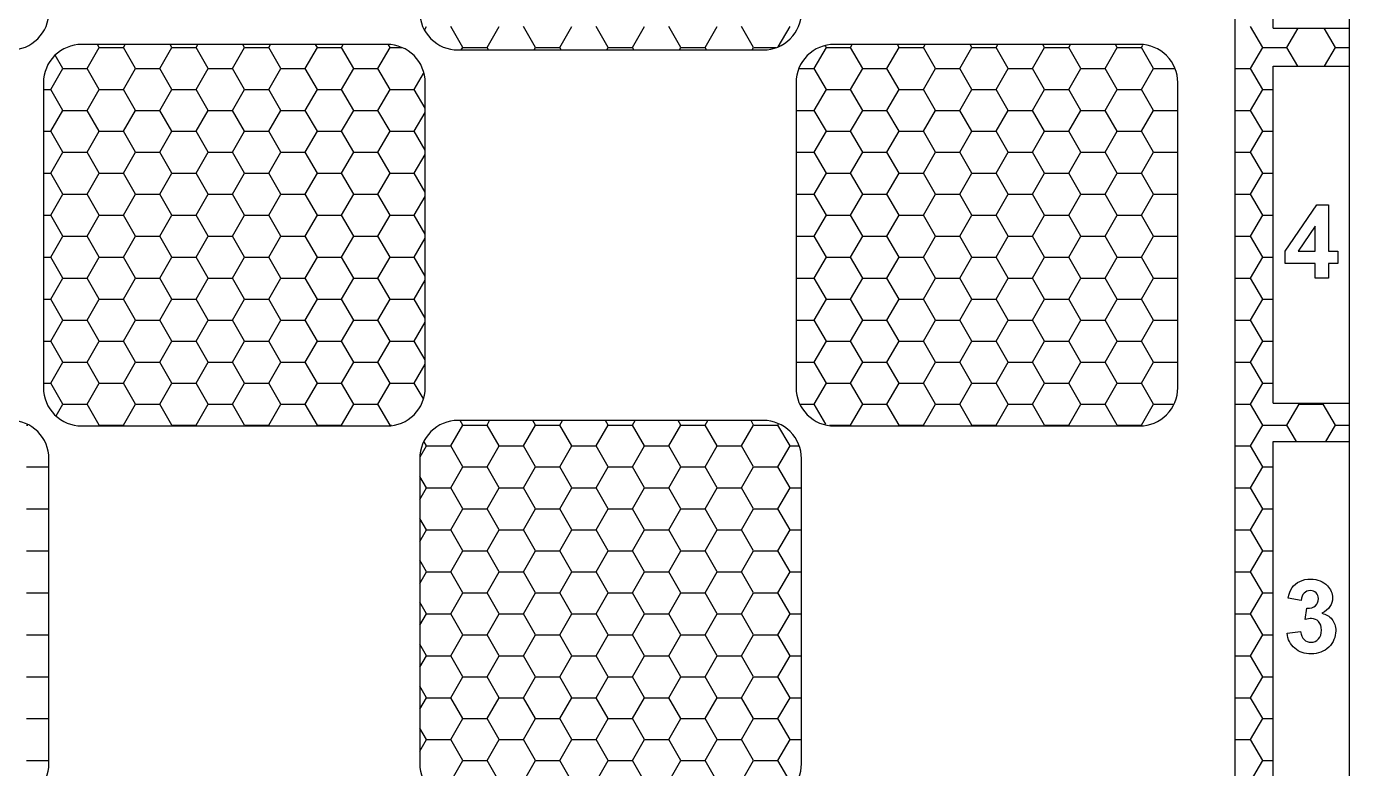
# Model space of a CAD drawing. Extents: x 0 to 11, y 0 to 11.
# Drawn here: x 6.667 to 11, y 3.136 to 5.568 of the extents above; entities that cross this region are included whole.
import ezdxf

# ---------------------------------------------------------------- set-up
doc = ezdxf.new("R2010")
doc.units = 0
doc.layers.get('0').update_dxf_attribs({"linetype": 'CONTINUOUS'})

msp = doc.modelspace()

# ---------------------------------------------------------------- linework, layer by layer
at = {"color": 7}
for p, q in [((11, 0.25), (11, 10.75)), ((10.625, 0.5625), (10.625, 10.4375)), ((10.75, 5.5625), (10.75, 6.6667)), ((10.75, 5.5625), (11, 5.5625)), ((7.8482, 5.5089), (6.8482, 5.5089)), ((10.3125, 5.5089), (9.3125, 5.5089)), ((8.0804, 5.4911), (9.0804, 5.4911)), ((10.75, 5.4375), (11, 5.4375)), ((10.75, 4.3333), (10.75, 5.4375)), ((6.7232, 5.3839), (6.7232, 4.3839)), ((7.9732, 4.3839), (7.9732, 5.3839)), ((9.1875, 5.3839), (9.1875, 4.3839)), ((10.4375, 4.3839), (10.4375, 5.3839)), ((10.7888, 4.8316), (10.8928, 4.9839)), ((10.8928, 4.9839), (10.9316, 4.9839)), ((10.9316, 4.9839), (10.9316, 4.8316)), ((10.8872, 4.9139), (10.8318, 4.8316)), ((10.8872, 4.8316), (10.8872, 4.9139)), ((10.7888, 4.7914), (10.7888, 4.8316)), ((10.8318, 4.8316), (10.8872, 4.8316)), ((10.9316, 4.8316), (10.9614, 4.8316)), ((10.9614, 4.8316), (10.9614, 4.7914)), ((10.8872, 4.7914), (10.7888, 4.7914)), ((10.8872, 4.7427), (10.8872, 4.7914)), ((10.9614, 4.7914), (10.9316, 4.7914)), ((10.9316, 4.7914), (10.9316, 4.7427)), ((10.9316, 4.7427), (10.8872, 4.7427)), ((10.75, 4.3333), (11, 4.3333)), ((6.8482, 4.2589), (7.8482, 4.2589)), ((9.0804, 4.2768), (8.0804, 4.2768)), ((9.3125, 4.2589), (10.3125, 4.2589)), ((10.75, 4.2083), (11, 4.2083)), ((10.75, 3.1042), (10.75, 4.2083)), ((6.7411, 3.1518), (6.7411, 4.1518)), ((7.9554, 4.1518), (7.9554, 3.1518)), ((9.2054, 3.1518), (9.2054, 4.1518)), ((10.8413, 3.6871), (10.7987, 3.6942)), ((10.8545, 3.6242), (10.8597, 3.6615)), ((10.7954, 3.5793), (10.8399, 3.5849)), ((10.7954, 3.5793), (10.7954, 3.5793))]:
    msp.add_line(p, q, dxfattribs=at)
at = {"linetype": 'ByBlock'}
for p, q in [((7.9716, 5.5582), (7.9772, 5.568)), ((8.0962, 5.4993), (8.0566, 5.568)), ((8.1756, 5.4993), (8.2153, 5.568)), ((8.3344, 5.4993), (8.2947, 5.568)), ((8.4137, 5.4993), (8.4534, 5.568)), ((8.5725, 5.4993), (8.5328, 5.568)), ((8.6519, 5.4993), (8.6916, 5.568)), ((8.8106, 5.4993), (8.7709, 5.568)), ((8.89, 5.4993), (8.9297, 5.568)), ((9.0487, 5.4993), (9.0091, 5.568)), ((9.1293, 5.5013), (9.1678, 5.568)), ((10.7156, 5.4993), (10.6759, 5.568)), ((10.795, 5.4993), (10.8315, 5.5625)), ((10.9537, 5.4993), (10.9172, 5.5625)), ((6.9056, 5.4993), (6.9, 5.5089)), ((6.985, 5.4993), (6.9906, 5.5089)), ((7.1437, 5.4993), (7.1382, 5.5089)), ((7.2231, 5.4993), (7.2287, 5.5089)), ((7.3819, 5.4993), (7.3763, 5.5089)), ((7.4612, 5.4993), (7.4668, 5.5089)), ((7.62, 5.4993), (7.6144, 5.5089)), ((7.6994, 5.4993), (7.705, 5.5089)), ((7.8581, 5.4993), (7.8531, 5.508)), ((9.2869, 5.4993), (9.2845, 5.5034)), ((9.3662, 5.4993), (9.3718, 5.5089)), ((9.525, 5.4993), (9.5194, 5.5089)), ((9.6044, 5.4993), (9.61, 5.5089)), ((9.7631, 5.4993), (9.7575, 5.5089)), ((9.8425, 5.4993), (9.8481, 5.5089)), ((10.0012, 5.4993), (9.9957, 5.5089)), ((10.0806, 5.4993), (10.0862, 5.5089)), ((10.2394, 5.4993), (10.2338, 5.5089)), ((10.3187, 5.4993), (10.3231, 5.5068)), ((6.7866, 5.4305), (6.7617, 5.4736)), ((6.8659, 5.4305), (6.9056, 5.4993)), ((6.9056, 5.4993), (6.985, 5.4993)), ((7.0247, 5.4305), (6.985, 5.4993)), ((7.1041, 5.4305), (7.1437, 5.4993)), ((7.1437, 5.4993), (7.2231, 5.4993)), ((7.2628, 5.4305), (7.2231, 5.4993)), ((7.3422, 5.4305), (7.3819, 5.4993)), ((7.3819, 5.4993), (7.4612, 5.4993)), ((7.5009, 5.4305), (7.4612, 5.4993)), ((7.5803, 5.4305), (7.62, 5.4993)), ((7.62, 5.4993), (7.6994, 5.4993)), ((7.7391, 5.4305), (7.6994, 5.4993)), ((7.8184, 5.4305), (7.8581, 5.4993)), ((7.8581, 5.4993), (7.8963, 5.4993)), ((8.0915, 5.4911), (8.0962, 5.4993)), ((8.0962, 5.4993), (8.1756, 5.4993)), ((8.1804, 5.4911), (8.1756, 5.4993)), ((8.3296, 5.4911), (8.3344, 5.4993)), ((8.3344, 5.4993), (8.4137, 5.4993)), ((8.4185, 5.4911), (8.4137, 5.4993)), ((8.5678, 5.4911), (8.5725, 5.4993)), ((8.5725, 5.4993), (8.6519, 5.4993)), ((8.6566, 5.4911), (8.6519, 5.4993)), ((8.8059, 5.4911), (8.8106, 5.4993)), ((8.8106, 5.4993), (8.89, 5.4993)), ((8.8947, 5.4911), (8.89, 5.4993)), ((9.044, 5.4911), (9.0487, 5.4993)), ((9.0488, 5.4993), (9.1215, 5.4993)), ((9.2472, 5.4305), (9.2869, 5.4993)), ((9.2869, 5.4993), (9.3663, 5.4993)), ((9.4059, 5.4305), (9.3662, 5.4993)), ((9.4853, 5.4305), (9.525, 5.4993)), ((9.525, 5.4993), (9.6044, 5.4993)), ((9.6441, 5.4305), (9.6044, 5.4993)), ((9.7234, 5.4305), (9.7631, 5.4993)), ((9.7631, 5.4993), (9.8425, 5.4993)), ((9.8822, 5.4305), (9.8425, 5.4993)), ((9.9616, 5.4305), (10.0012, 5.4993)), ((10.0013, 5.4993), (10.0806, 5.4993)), ((10.1203, 5.4305), (10.0806, 5.4993)), ((10.1997, 5.4305), (10.2394, 5.4993)), ((10.2394, 5.4993), (10.3187, 5.4993)), ((10.3584, 5.4305), (10.3187, 5.4993)), ((10.6759, 5.4305), (10.7156, 5.4993)), ((10.7156, 5.4993), (10.795, 5.4993)), ((10.8307, 5.4375), (10.795, 5.4993)), ((10.9181, 5.4375), (10.9537, 5.4993)), ((10.9537, 5.4993), (11, 5.4993)), ((6.7469, 5.3618), (6.7866, 5.4305)), ((6.7866, 5.4305), (6.8659, 5.4305)), ((6.9056, 5.3618), (6.8659, 5.4305)), ((6.985, 5.3618), (7.0247, 5.4305)), ((7.0247, 5.4305), (7.1041, 5.4305)), ((7.1437, 5.3618), (7.1041, 5.4305)), ((7.2231, 5.3618), (7.2628, 5.4305)), ((7.2628, 5.4305), (7.3422, 5.4305)), ((7.3819, 5.3618), (7.3422, 5.4305)), ((7.4612, 5.3618), (7.5009, 5.4305)), ((7.5009, 5.4305), (7.5803, 5.4305)), ((7.62, 5.3618), (7.5803, 5.4305)), ((7.6994, 5.3618), (7.7391, 5.4305)), ((7.7391, 5.4305), (7.8184, 5.4305)), ((7.8581, 5.3618), (7.8184, 5.4305)), ((9.1968, 5.4305), (9.2472, 5.4305)), ((9.2869, 5.3618), (9.2472, 5.4305)), ((9.3662, 5.3618), (9.4059, 5.4305)), ((9.4059, 5.4305), (9.4853, 5.4305)), ((9.525, 5.3618), (9.4853, 5.4305)), ((9.6044, 5.3618), (9.6441, 5.4305)), ((9.6441, 5.4305), (9.7234, 5.4305)), ((9.7631, 5.3618), (9.7234, 5.4305)), ((9.8425, 5.3618), (9.8822, 5.4305)), ((9.8822, 5.4305), (9.9616, 5.4305)), ((10.0012, 5.3618), (9.9616, 5.4305)), ((10.0806, 5.3618), (10.1203, 5.4305)), ((10.1203, 5.4305), (10.1997, 5.4305)), ((10.2394, 5.3618), (10.1997, 5.4305)), ((10.3187, 5.3618), (10.3584, 5.4305)), ((10.3584, 5.4305), (10.4282, 5.4305)), ((10.625, 5.4305), (10.6759, 5.4305)), ((10.7156, 5.3618), (10.6759, 5.4305)), ((7.9375, 5.3618), (7.9673, 5.4135)), ((6.7232, 5.3618), (6.7469, 5.3618)), ((6.7866, 5.293), (6.7469, 5.3618)), ((6.8659, 5.293), (6.9056, 5.3618)), ((6.9056, 5.3618), (6.985, 5.3618)), ((7.0247, 5.293), (6.985, 5.3618)), ((7.1041, 5.293), (7.1437, 5.3618)), ((7.1437, 5.3618), (7.2231, 5.3618)), ((7.2628, 5.293), (7.2231, 5.3618)), ((7.3422, 5.293), (7.3819, 5.3618)), ((7.3819, 5.3618), (7.4612, 5.3618)), ((7.5009, 5.293), (7.4612, 5.3618)), ((7.5803, 5.293), (7.62, 5.3618)), ((7.62, 5.3618), (7.6994, 5.3618)), ((7.7391, 5.293), (7.6994, 5.3618)), ((7.8184, 5.293), (7.8581, 5.3618)), ((7.8581, 5.3618), (7.9375, 5.3618)), ((7.9732, 5.2999), (7.9375, 5.3618)), ((9.2472, 5.293), (9.2869, 5.3618)), ((9.2869, 5.3618), (9.3663, 5.3618)), ((9.4059, 5.293), (9.3662, 5.3618)), ((9.4853, 5.293), (9.525, 5.3618)), ((9.525, 5.3618), (9.6044, 5.3618)), ((9.6441, 5.293), (9.6044, 5.3618)), ((9.7234, 5.293), (9.7631, 5.3618)), ((9.7631, 5.3618), (9.8425, 5.3618)), ((9.8822, 5.293), (9.8425, 5.3618)), ((9.9616, 5.293), (10.0012, 5.3618)), ((10.0013, 5.3618), (10.0806, 5.3618)), ((10.1203, 5.293), (10.0806, 5.3618)), ((10.1997, 5.293), (10.2394, 5.3618)), ((10.2394, 5.3618), (10.3187, 5.3618)), ((10.3584, 5.293), (10.3187, 5.3618)), ((10.6759, 5.293), (10.7156, 5.3618)), ((10.7156, 5.3618), (10.75, 5.3618)), ((6.7469, 5.2243), (6.7866, 5.293)), ((6.7866, 5.293), (6.8659, 5.293)), ((6.9056, 5.2243), (6.8659, 5.293)), ((6.985, 5.2243), (7.0247, 5.293)), ((7.0247, 5.293), (7.1041, 5.293)), ((7.1437, 5.2243), (7.1041, 5.293)), ((7.2231, 5.2243), (7.2628, 5.293)), ((7.2628, 5.293), (7.3422, 5.293)), ((7.3819, 5.2243), (7.3422, 5.293)), ((7.4612, 5.2243), (7.5009, 5.293)), ((7.5009, 5.293), (7.5803, 5.293)), ((7.62, 5.2243), (7.5803, 5.293)), ((7.6994, 5.2243), (7.7391, 5.293)), ((7.7391, 5.293), (7.8184, 5.293)), ((7.8581, 5.2243), (7.8184, 5.293)), ((7.9375, 5.2243), (7.9732, 5.2862)), ((9.1875, 5.293), (9.2472, 5.293)), ((9.2869, 5.2243), (9.2472, 5.293)), ((9.3662, 5.2243), (9.4059, 5.293)), ((9.4059, 5.293), (9.4853, 5.293)), ((9.525, 5.2243), (9.4853, 5.293)), ((9.6044, 5.2243), (9.6441, 5.293)), ((9.6441, 5.293), (9.7234, 5.293)), ((9.7631, 5.2243), (9.7234, 5.293)), ((9.8425, 5.2243), (9.8822, 5.293)), ((9.8822, 5.293), (9.9616, 5.293)), ((10.0012, 5.2243), (9.9616, 5.293)), ((10.0806, 5.2243), (10.1203, 5.293)), ((10.1203, 5.293), (10.1997, 5.293)), ((10.2394, 5.2243), (10.1997, 5.293)), ((10.3187, 5.2243), (10.3584, 5.293)), ((10.3584, 5.293), (10.4375, 5.293)), ((10.625, 5.293), (10.6759, 5.293)), ((10.7156, 5.2243), (10.6759, 5.293)), ((6.7232, 5.2243), (6.7469, 5.2243)), ((6.7866, 5.1556), (6.7469, 5.2243)), ((6.8659, 5.1556), (6.9056, 5.2243)), ((6.9056, 5.2243), (6.985, 5.2243)), ((7.0247, 5.1556), (6.985, 5.2243)), ((7.1041, 5.1556), (7.1437, 5.2243)), ((7.1437, 5.2243), (7.2231, 5.2243)), ((7.2628, 5.1556), (7.2231, 5.2243)), ((7.3422, 5.1556), (7.3819, 5.2243)), ((7.3819, 5.2243), (7.4612, 5.2243)), ((7.5009, 5.1556), (7.4612, 5.2243)), ((7.5803, 5.1556), (7.62, 5.2243)), ((7.62, 5.2243), (7.6994, 5.2243)), ((7.7391, 5.1556), (7.6994, 5.2243)), ((7.8184, 5.1556), (7.8581, 5.2243)), ((7.8581, 5.2243), (7.9375, 5.2243)), ((7.9732, 5.1624), (7.9375, 5.2243)), ((9.2472, 5.1556), (9.2869, 5.2243)), ((9.2869, 5.2243), (9.3663, 5.2243)), ((9.4059, 5.1556), (9.3662, 5.2243)), ((9.4853, 5.1556), (9.525, 5.2243)), ((9.525, 5.2243), (9.6044, 5.2243)), ((9.6441, 5.1556), (9.6044, 5.2243)), ((9.7234, 5.1556), (9.7631, 5.2243)), ((9.7631, 5.2243), (9.8425, 5.2243)), ((9.8822, 5.1556), (9.8425, 5.2243)), ((9.9616, 5.1556), (10.0012, 5.2243)), ((10.0013, 5.2243), (10.0806, 5.2243)), ((10.1203, 5.1556), (10.0806, 5.2243)), ((10.1997, 5.1556), (10.2394, 5.2243)), ((10.2394, 5.2243), (10.3187, 5.2243)), ((10.3584, 5.1556), (10.3187, 5.2243)), ((10.6759, 5.1556), (10.7156, 5.2243)), ((10.7156, 5.2243), (10.75, 5.2243)), ((6.7469, 5.0868), (6.7866, 5.1556)), ((6.7866, 5.1556), (6.8659, 5.1556)), ((6.9056, 5.0868), (6.8659, 5.1556)), ((6.985, 5.0868), (7.0247, 5.1556)), ((7.0247, 5.1556), (7.1041, 5.1556)), ((7.1437, 5.0868), (7.1041, 5.1556)), ((7.2231, 5.0868), (7.2628, 5.1556)), ((7.2628, 5.1556), (7.3422, 5.1556)), ((7.3819, 5.0868), (7.3422, 5.1556)), ((7.4612, 5.0868), (7.5009, 5.1556)), ((7.5009, 5.1556), (7.5803, 5.1556)), ((7.62, 5.0868), (7.5803, 5.1556)), ((7.6994, 5.0868), (7.7391, 5.1556)), ((7.7391, 5.1556), (7.8184, 5.1556)), ((7.8581, 5.0868), (7.8184, 5.1556)), ((7.9375, 5.0868), (7.9732, 5.1487)), ((9.1875, 5.1556), (9.2472, 5.1556)), ((9.2869, 5.0868), (9.2472, 5.1556)), ((9.3662, 5.0868), (9.4059, 5.1556)), ((9.4059, 5.1556), (9.4853, 5.1556)), ((9.525, 5.0868), (9.4853, 5.1556)), ((9.6044, 5.0868), (9.6441, 5.1556)), ((9.6441, 5.1556), (9.7234, 5.1556)), ((9.7631, 5.0868), (9.7234, 5.1556)), ((9.8425, 5.0868), (9.8822, 5.1556)), ((9.8822, 5.1556), (9.9616, 5.1556)), ((10.0012, 5.0868), (9.9616, 5.1556)), ((10.0806, 5.0868), (10.1203, 5.1556)), ((10.1203, 5.1556), (10.1997, 5.1556)), ((10.2394, 5.0868), (10.1997, 5.1556)), ((10.3187, 5.0868), (10.3584, 5.1556)), ((10.3584, 5.1556), (10.4375, 5.1556)), ((10.625, 5.1556), (10.6759, 5.1556)), ((10.7156, 5.0868), (10.6759, 5.1556)), ((6.7232, 5.0868), (6.7469, 5.0868)), ((6.7866, 5.0181), (6.7469, 5.0868)), ((6.8659, 5.0181), (6.9056, 5.0868)), ((6.9056, 5.0868), (6.985, 5.0868)), ((7.0247, 5.0181), (6.985, 5.0868)), ((7.1041, 5.0181), (7.1437, 5.0868)), ((7.1437, 5.0868), (7.2231, 5.0868)), ((7.2628, 5.0181), (7.2231, 5.0868)), ((7.3422, 5.0181), (7.3819, 5.0868)), ((7.3819, 5.0868), (7.4612, 5.0868)), ((7.5009, 5.0181), (7.4612, 5.0868)), ((7.5803, 5.0181), (7.62, 5.0868)), ((7.62, 5.0868), (7.6994, 5.0868)), ((7.7391, 5.0181), (7.6994, 5.0868)), ((7.8184, 5.0181), (7.8581, 5.0868)), ((7.8581, 5.0868), (7.9375, 5.0868)), ((7.9732, 5.025), (7.9375, 5.0868)), ((9.2472, 5.0181), (9.2869, 5.0868)), ((9.2869, 5.0868), (9.3663, 5.0868)), ((9.4059, 5.0181), (9.3662, 5.0868)), ((9.4853, 5.0181), (9.525, 5.0868)), ((9.525, 5.0868), (9.6044, 5.0868)), ((9.6441, 5.0181), (9.6044, 5.0868)), ((9.7234, 5.0181), (9.7631, 5.0868)), ((9.7631, 5.0868), (9.8425, 5.0868)), ((9.8822, 5.0181), (9.8425, 5.0868)), ((9.9616, 5.0181), (10.0012, 5.0868)), ((10.0013, 5.0868), (10.0806, 5.0868)), ((10.1203, 5.0181), (10.0806, 5.0868)), ((10.1997, 5.0181), (10.2394, 5.0868)), ((10.2394, 5.0868), (10.3187, 5.0868)), ((10.3584, 5.0181), (10.3187, 5.0868)), ((10.6759, 5.0181), (10.7156, 5.0868)), ((10.7156, 5.0868), (10.75, 5.0868)), ((6.7469, 4.9493), (6.7866, 5.0181)), ((6.7866, 5.0181), (6.8659, 5.0181)), ((6.9056, 4.9493), (6.8659, 5.0181)), ((6.985, 4.9493), (7.0247, 5.0181)), ((7.0247, 5.0181), (7.1041, 5.0181)), ((7.1437, 4.9493), (7.1041, 5.0181)), ((7.2231, 4.9493), (7.2628, 5.0181)), ((7.2628, 5.0181), (7.3422, 5.0181)), ((7.3819, 4.9493), (7.3422, 5.0181)), ((7.4612, 4.9493), (7.5009, 5.0181)), ((7.5009, 5.0181), (7.5803, 5.0181)), ((7.62, 4.9493), (7.5803, 5.0181)), ((7.6994, 4.9493), (7.7391, 5.0181)), ((7.7391, 5.0181), (7.8184, 5.0181)), ((7.8581, 4.9493), (7.8184, 5.0181)), ((7.9375, 4.9493), (7.9732, 5.0112)), ((9.1875, 5.0181), (9.2472, 5.0181)), ((9.2869, 4.9493), (9.2472, 5.0181)), ((9.3662, 4.9493), (9.4059, 5.0181)), ((9.4059, 5.0181), (9.4853, 5.0181)), ((9.525, 4.9493), (9.4853, 5.0181)), ((9.6044, 4.9493), (9.6441, 5.0181)), ((9.6441, 5.0181), (9.7234, 5.0181)), ((9.7631, 4.9493), (9.7234, 5.0181)), ((9.8425, 4.9493), (9.8822, 5.0181)), ((9.8822, 5.0181), (9.9616, 5.0181)), ((10.0012, 4.9493), (9.9616, 5.0181)), ((10.0806, 4.9493), (10.1203, 5.0181)), ((10.1203, 5.0181), (10.1997, 5.0181)), ((10.2394, 4.9493), (10.1997, 5.0181)), ((10.3187, 4.9493), (10.3584, 5.0181)), ((10.3584, 5.0181), (10.4375, 5.0181)), ((10.625, 5.0181), (10.6759, 5.0181)), ((10.7156, 4.9493), (10.6759, 5.0181)), ((6.7232, 4.9493), (6.7469, 4.9493)), ((6.7866, 4.8806), (6.7469, 4.9493)), ((6.8659, 4.8806), (6.9056, 4.9493)), ((6.9056, 4.9493), (6.985, 4.9493)), ((7.0247, 4.8806), (6.985, 4.9493)), ((7.1041, 4.8806), (7.1437, 4.9493)), ((7.1437, 4.9493), (7.2231, 4.9493)), ((7.2628, 4.8806), (7.2231, 4.9493)), ((7.3422, 4.8806), (7.3819, 4.9493)), ((7.3819, 4.9493), (7.4612, 4.9493)), ((7.5009, 4.8806), (7.4612, 4.9493)), ((7.5803, 4.8806), (7.62, 4.9493)), ((7.62, 4.9493), (7.6994, 4.9493)), ((7.7391, 4.8806), (7.6994, 4.9493)), ((7.8184, 4.8806), (7.8581, 4.9493)), ((7.8581, 4.9493), (7.9375, 4.9493)), ((7.9732, 4.8875), (7.9375, 4.9493)), ((9.2472, 4.8806), (9.2869, 4.9493)), ((9.2869, 4.9493), (9.3663, 4.9493)), ((9.4059, 4.8806), (9.3662, 4.9493)), ((9.4853, 4.8806), (9.525, 4.9493)), ((9.525, 4.9493), (9.6044, 4.9493)), ((9.6441, 4.8806), (9.6044, 4.9493)), ((9.7234, 4.8806), (9.7631, 4.9493)), ((9.7631, 4.9493), (9.8425, 4.9493)), ((9.8822, 4.8806), (9.8425, 4.9493)), ((9.9616, 4.8806), (10.0012, 4.9493)), ((10.0013, 4.9493), (10.0806, 4.9493)), ((10.1203, 4.8806), (10.0806, 4.9493)), ((10.1997, 4.8806), (10.2394, 4.9493)), ((10.2394, 4.9493), (10.3187, 4.9493)), ((10.3584, 4.8806), (10.3187, 4.9493)), ((10.6759, 4.8806), (10.7156, 4.9493)), ((10.7156, 4.9493), (10.75, 4.9493)), ((6.7469, 4.8119), (6.7866, 4.8806)), ((6.7866, 4.8806), (6.8659, 4.8806)), ((6.9056, 4.8119), (6.8659, 4.8806)), ((6.985, 4.8119), (7.0247, 4.8806)), ((7.0247, 4.8806), (7.1041, 4.8806)), ((7.1437, 4.8119), (7.1041, 4.8806)), ((7.2231, 4.8119), (7.2628, 4.8806)), ((7.2628, 4.8806), (7.3422, 4.8806)), ((7.3819, 4.8119), (7.3422, 4.8806)), ((7.4612, 4.8119), (7.5009, 4.8806)), ((7.5009, 4.8806), (7.5803, 4.8806)), ((7.62, 4.8119), (7.5803, 4.8806)), ((7.6994, 4.8119), (7.7391, 4.8806)), ((7.7391, 4.8806), (7.8184, 4.8806)), ((7.8581, 4.8119), (7.8184, 4.8806)), ((7.9375, 4.8119), (7.9732, 4.8737)), ((9.1875, 4.8806), (9.2472, 4.8806)), ((9.2869, 4.8119), (9.2472, 4.8806)), ((9.3662, 4.8119), (9.4059, 4.8806)), ((9.4059, 4.8806), (9.4853, 4.8806)), ((9.525, 4.8119), (9.4853, 4.8806)), ((9.6044, 4.8119), (9.6441, 4.8806)), ((9.6441, 4.8806), (9.7234, 4.8806)), ((9.7631, 4.8119), (9.7234, 4.8806)), ((9.8425, 4.8119), (9.8822, 4.8806)), ((9.8822, 4.8806), (9.9616, 4.8806)), ((10.0012, 4.8119), (9.9616, 4.8806)), ((10.0806, 4.8119), (10.1203, 4.8806)), ((10.1203, 4.8806), (10.1997, 4.8806)), ((10.2394, 4.8119), (10.1997, 4.8806)), ((10.3187, 4.8119), (10.3584, 4.8806)), ((10.3584, 4.8806), (10.4375, 4.8806)), ((10.625, 4.8806), (10.6759, 4.8806)), ((10.7156, 4.8119), (10.6759, 4.8806)), ((6.7232, 4.8119), (6.7469, 4.8119)), ((6.7866, 4.7431), (6.7469, 4.8119)), ((6.8659, 4.7431), (6.9056, 4.8119)), ((6.9056, 4.8119), (6.985, 4.8119)), ((7.0247, 4.7431), (6.985, 4.8119)), ((7.1041, 4.7431), (7.1437, 4.8119)), ((7.1437, 4.8119), (7.2231, 4.8119)), ((7.2628, 4.7431), (7.2231, 4.8119)), ((7.3422, 4.7431), (7.3819, 4.8119)), ((7.3819, 4.8119), (7.4612, 4.8119)), ((7.5009, 4.7431), (7.4612, 4.8119)), ((7.5803, 4.7431), (7.62, 4.8119)), ((7.62, 4.8119), (7.6994, 4.8119)), ((7.7391, 4.7431), (7.6994, 4.8119)), ((7.8184, 4.7431), (7.8581, 4.8119)), ((7.8581, 4.8119), (7.9375, 4.8119)), ((7.9732, 4.75), (7.9375, 4.8119)), ((9.2472, 4.7431), (9.2869, 4.8119)), ((9.2869, 4.8119), (9.3663, 4.8119)), ((9.4059, 4.7431), (9.3662, 4.8119)), ((9.4853, 4.7431), (9.525, 4.8119)), ((9.525, 4.8119), (9.6044, 4.8119)), ((9.6441, 4.7431), (9.6044, 4.8119)), ((9.7234, 4.7431), (9.7631, 4.8119)), ((9.7631, 4.8119), (9.8425, 4.8119)), ((9.8822, 4.7431), (9.8425, 4.8119)), ((9.9616, 4.7431), (10.0012, 4.8119)), ((10.0013, 4.8119), (10.0806, 4.8119)), ((10.1203, 4.7431), (10.0806, 4.8119)), ((10.1997, 4.7431), (10.2394, 4.8119)), ((10.2394, 4.8119), (10.3187, 4.8119)), ((10.3584, 4.7431), (10.3187, 4.8119)), ((10.6759, 4.7431), (10.7156, 4.8119)), ((10.7156, 4.8119), (10.75, 4.8119)), ((6.7469, 4.6744), (6.7866, 4.7431)), ((6.7866, 4.7431), (6.8659, 4.7431)), ((6.9056, 4.6744), (6.8659, 4.7431)), ((6.985, 4.6744), (7.0247, 4.7431)), ((7.0247, 4.7431), (7.1041, 4.7431)), ((7.1437, 4.6744), (7.1041, 4.7431)), ((7.2231, 4.6744), (7.2628, 4.7431)), ((7.2628, 4.7431), (7.3422, 4.7431)), ((7.3819, 4.6744), (7.3422, 4.7431)), ((7.4612, 4.6744), (7.5009, 4.7431)), ((7.5009, 4.7431), (7.5803, 4.7431)), ((7.62, 4.6744), (7.5803, 4.7431)), ((7.6994, 4.6744), (7.7391, 4.7431)), ((7.7391, 4.7431), (7.8184, 4.7431)), ((7.8581, 4.6744), (7.8184, 4.7431)), ((7.9375, 4.6744), (7.9732, 4.7362)), ((9.1875, 4.7431), (9.2472, 4.7431)), ((9.2869, 4.6744), (9.2472, 4.7431)), ((9.3662, 4.6744), (9.4059, 4.7431)), ((9.4059, 4.7431), (9.4853, 4.7431)), ((9.525, 4.6744), (9.4853, 4.7431)), ((9.6044, 4.6744), (9.6441, 4.7431)), ((9.6441, 4.7431), (9.7234, 4.7431)), ((9.7631, 4.6744), (9.7234, 4.7431)), ((9.8425, 4.6744), (9.8822, 4.7431)), ((9.8822, 4.7431), (9.9616, 4.7431)), ((10.0012, 4.6744), (9.9616, 4.7431)), ((10.0806, 4.6744), (10.1203, 4.7431)), ((10.1203, 4.7431), (10.1997, 4.7431)), ((10.2394, 4.6744), (10.1997, 4.7431)), ((10.3187, 4.6744), (10.3584, 4.7431)), ((10.3584, 4.7431), (10.4375, 4.7431)), ((10.625, 4.7431), (10.6759, 4.7431)), ((10.7156, 4.6744), (10.6759, 4.7431)), ((6.7232, 4.6744), (6.7469, 4.6744)), ((6.7866, 4.6056), (6.7469, 4.6744)), ((6.8659, 4.6056), (6.9056, 4.6744)), ((6.9056, 4.6744), (6.985, 4.6744)), ((7.0247, 4.6056), (6.985, 4.6744)), ((7.1041, 4.6056), (7.1437, 4.6744)), ((7.1437, 4.6744), (7.2231, 4.6744)), ((7.2628, 4.6056), (7.2231, 4.6744)), ((7.3422, 4.6056), (7.3819, 4.6744)), ((7.3819, 4.6744), (7.4612, 4.6744)), ((7.5009, 4.6056), (7.4612, 4.6744)), ((7.5803, 4.6056), (7.62, 4.6744)), ((7.62, 4.6744), (7.6994, 4.6744)), ((7.7391, 4.6056), (7.6994, 4.6744)), ((7.8184, 4.6056), (7.8581, 4.6744)), ((7.8581, 4.6744), (7.9375, 4.6744)), ((7.9732, 4.6125), (7.9375, 4.6744)), ((9.2472, 4.6056), (9.2869, 4.6744)), ((9.2869, 4.6744), (9.3663, 4.6744)), ((9.4059, 4.6056), (9.3662, 4.6744)), ((9.4853, 4.6056), (9.525, 4.6744)), ((9.525, 4.6744), (9.6044, 4.6744)), ((9.6441, 4.6056), (9.6044, 4.6744)), ((9.7234, 4.6056), (9.7631, 4.6744)), ((9.7631, 4.6744), (9.8425, 4.6744)), ((9.8822, 4.6056), (9.8425, 4.6744)), ((9.9616, 4.6056), (10.0012, 4.6744)), ((10.0013, 4.6744), (10.0806, 4.6744)), ((10.1203, 4.6056), (10.0806, 4.6744)), ((10.1997, 4.6056), (10.2394, 4.6744)), ((10.2394, 4.6744), (10.3187, 4.6744)), ((10.3584, 4.6056), (10.3187, 4.6744)), ((10.6759, 4.6056), (10.7156, 4.6744)), ((10.7156, 4.6744), (10.75, 4.6744)), ((6.7469, 4.5369), (6.7866, 4.6056)), ((6.7866, 4.6056), (6.8659, 4.6056)), ((6.9056, 4.5369), (6.8659, 4.6056)), ((6.985, 4.5369), (7.0247, 4.6056)), ((7.0247, 4.6056), (7.1041, 4.6056)), ((7.1437, 4.5369), (7.1041, 4.6056)), ((7.2231, 4.5369), (7.2628, 4.6056)), ((7.2628, 4.6056), (7.3422, 4.6056)), ((7.3819, 4.5369), (7.3422, 4.6056)), ((7.4612, 4.5369), (7.5009, 4.6056)), ((7.5009, 4.6056), (7.5803, 4.6056)), ((7.62, 4.5369), (7.5803, 4.6056)), ((7.6994, 4.5369), (7.7391, 4.6056)), ((7.7391, 4.6056), (7.8184, 4.6056)), ((7.8581, 4.5369), (7.8184, 4.6056)), ((7.9375, 4.5369), (7.9732, 4.5988)), ((9.1875, 4.6056), (9.2472, 4.6056)), ((9.2869, 4.5369), (9.2472, 4.6056)), ((9.3662, 4.5369), (9.4059, 4.6056)), ((9.4059, 4.6056), (9.4853, 4.6056)), ((9.525, 4.5369), (9.4853, 4.6056)), ((9.6044, 4.5369), (9.6441, 4.6056)), ((9.6441, 4.6056), (9.7234, 4.6056)), ((9.7631, 4.5369), (9.7234, 4.6056)), ((9.8425, 4.5369), (9.8822, 4.6056)), ((9.8822, 4.6056), (9.9616, 4.6056)), ((10.0012, 4.5369), (9.9616, 4.6056)), ((10.0806, 4.5369), (10.1203, 4.6056)), ((10.1203, 4.6056), (10.1997, 4.6056)), ((10.2394, 4.5369), (10.1997, 4.6056)), ((10.3187, 4.5369), (10.3584, 4.6056)), ((10.3584, 4.6056), (10.4375, 4.6056)), ((10.625, 4.6056), (10.6759, 4.6056)), ((10.7156, 4.5369), (10.6759, 4.6056)), ((6.7232, 4.5369), (6.7469, 4.5369)), ((6.7866, 4.4681), (6.7469, 4.5369)), ((6.8659, 4.4682), (6.9056, 4.5369)), ((6.9056, 4.5369), (6.985, 4.5369)), ((7.0247, 4.4681), (6.985, 4.5369)), ((7.1041, 4.4682), (7.1437, 4.5369)), ((7.1437, 4.5369), (7.2231, 4.5369)), ((7.2628, 4.4681), (7.2231, 4.5369)), ((7.3422, 4.4682), (7.3819, 4.5369)), ((7.3819, 4.5369), (7.4612, 4.5369)), ((7.5009, 4.4681), (7.4612, 4.5369)), ((7.5803, 4.4682), (7.62, 4.5369)), ((7.62, 4.5369), (7.6994, 4.5369)), ((7.7391, 4.4681), (7.6994, 4.5369)), ((7.8184, 4.4682), (7.8581, 4.5369)), ((7.8581, 4.5369), (7.9375, 4.5369)), ((7.9732, 4.475), (7.9375, 4.5369)), ((9.2472, 4.4682), (9.2869, 4.5369)), ((9.2869, 4.5369), (9.3663, 4.5369)), ((9.4059, 4.4681), (9.3662, 4.5369)), ((9.4853, 4.4682), (9.525, 4.5369)), ((9.525, 4.5369), (9.6044, 4.5369)), ((9.6441, 4.4681), (9.6044, 4.5369)), ((9.7234, 4.4682), (9.7631, 4.5369)), ((9.7631, 4.5369), (9.8425, 4.5369)), ((9.8822, 4.4681), (9.8425, 4.5369)), ((9.9616, 4.4682), (10.0012, 4.5369)), ((10.0013, 4.5369), (10.0806, 4.5369)), ((10.1203, 4.4681), (10.0806, 4.5369)), ((10.1997, 4.4682), (10.2394, 4.5369)), ((10.2394, 4.5369), (10.3187, 4.5369)), ((10.3584, 4.4681), (10.3187, 4.5369)), ((10.6759, 4.4682), (10.7156, 4.5369)), ((10.7156, 4.5369), (10.75, 4.5369)), ((6.7469, 4.3994), (6.7866, 4.4682)), ((6.7866, 4.4681), (6.8659, 4.4681)), ((6.9056, 4.3994), (6.8659, 4.4681)), ((6.985, 4.3994), (7.0247, 4.4682)), ((7.0247, 4.4681), (7.1041, 4.4681)), ((7.1437, 4.3994), (7.1041, 4.4681)), ((7.2231, 4.3994), (7.2628, 4.4682)), ((7.2628, 4.4681), (7.3422, 4.4681)), ((7.3819, 4.3994), (7.3422, 4.4681)), ((7.4612, 4.3994), (7.5009, 4.4682)), ((7.5009, 4.4681), (7.5803, 4.4681)), ((7.62, 4.3994), (7.5803, 4.4681)), ((7.6994, 4.3994), (7.7391, 4.4682)), ((7.7391, 4.4681), (7.8184, 4.4681)), ((7.8581, 4.3994), (7.8184, 4.4681)), ((9.1875, 4.4681), (9.2472, 4.4681)), ((9.2869, 4.3994), (9.2472, 4.4681)), ((9.3662, 4.3994), (9.4059, 4.4682)), ((9.4059, 4.4681), (9.4853, 4.4681)), ((9.525, 4.3994), (9.4853, 4.4681)), ((9.6044, 4.3994), (9.6441, 4.4682)), ((9.6441, 4.4681), (9.7234, 4.4681)), ((9.7631, 4.3994), (9.7234, 4.4681)), ((9.8425, 4.3994), (9.8822, 4.4682)), ((9.8822, 4.4681), (9.9616, 4.4681)), ((10.0012, 4.3994), (9.9616, 4.4681)), ((10.0806, 4.3994), (10.1203, 4.4682)), ((10.1203, 4.4681), (10.1997, 4.4681)), ((10.2394, 4.3994), (10.1997, 4.4681)), ((10.3187, 4.3994), (10.3584, 4.4682)), ((10.3584, 4.4681), (10.4375, 4.4681)), ((10.625, 4.4681), (10.6759, 4.4681)), ((10.7156, 4.3994), (10.6759, 4.4681)), ((7.9375, 4.3994), (7.9732, 4.4613)), ((6.7232, 4.3994), (6.7469, 4.3994)), ((6.7866, 4.3307), (6.7469, 4.3994)), ((6.8659, 4.3307), (6.9056, 4.3994)), ((6.9056, 4.3994), (6.985, 4.3994)), ((7.0247, 4.3307), (6.985, 4.3994)), ((7.1041, 4.3307), (7.1437, 4.3994)), ((7.1437, 4.3994), (7.2231, 4.3994)), ((7.2628, 4.3307), (7.2231, 4.3994)), ((7.3422, 4.3307), (7.3819, 4.3994)), ((7.3819, 4.3994), (7.4612, 4.3994)), ((7.5009, 4.3307), (7.4612, 4.3994)), ((7.5803, 4.3307), (7.62, 4.3994)), ((7.62, 4.3994), (7.6994, 4.3994)), ((7.7391, 4.3307), (7.6994, 4.3994)), ((7.8184, 4.3307), (7.8581, 4.3994)), ((7.8581, 4.3994), (7.9375, 4.3994)), ((7.9664, 4.3494), (7.9375, 4.3994)), ((9.2472, 4.3307), (9.2869, 4.3994)), ((9.2869, 4.3994), (9.3663, 4.3994)), ((9.4059, 4.3307), (9.3662, 4.3994)), ((9.4853, 4.3307), (9.525, 4.3994)), ((9.525, 4.3994), (9.6044, 4.3994)), ((9.6441, 4.3307), (9.6044, 4.3994)), ((9.7234, 4.3307), (9.7631, 4.3994)), ((9.7631, 4.3994), (9.8425, 4.3994)), ((9.8822, 4.3307), (9.8425, 4.3994)), ((9.9616, 4.3307), (10.0012, 4.3994)), ((10.0013, 4.3994), (10.0806, 4.3994)), ((10.1203, 4.3307), (10.0806, 4.3994)), ((10.1997, 4.3307), (10.2394, 4.3994)), ((10.2394, 4.3994), (10.3187, 4.3994)), ((10.3584, 4.3307), (10.3187, 4.3994)), ((10.6759, 4.3307), (10.7156, 4.3994)), ((10.7156, 4.3994), (10.75, 4.3994)), ((10.8347, 4.3307), (10.8331, 4.3333)), ((10.9141, 4.3307), (10.9156, 4.3333)), ((6.7645, 4.2924), (6.7866, 4.3307)), ((6.7866, 4.3307), (6.8659, 4.3307)), ((6.9056, 4.2619), (6.8659, 4.3307)), ((6.985, 4.2619), (7.0247, 4.3307)), ((7.0247, 4.3307), (7.1041, 4.3307)), ((7.1437, 4.2619), (7.1041, 4.3307)), ((7.2231, 4.2619), (7.2628, 4.3307)), ((7.2628, 4.3307), (7.3422, 4.3307)), ((7.3819, 4.2619), (7.3422, 4.3307)), ((7.4612, 4.2619), (7.5009, 4.3307)), ((7.5009, 4.3307), (7.5803, 4.3307)), ((7.62, 4.2619), (7.5803, 4.3307)), ((7.6994, 4.2619), (7.7391, 4.3307)), ((7.7391, 4.3307), (7.8184, 4.3307)), ((7.8581, 4.2619), (7.8184, 4.3307)), ((9.2006, 4.3307), (9.2472, 4.3307)), ((9.2855, 4.2643), (9.2472, 4.3307)), ((9.3662, 4.2619), (9.4059, 4.3307)), ((9.4059, 4.3307), (9.4853, 4.3307)), ((9.525, 4.2619), (9.4853, 4.3307)), ((9.6044, 4.2619), (9.6441, 4.3307)), ((9.6441, 4.3307), (9.7234, 4.3307)), ((9.7631, 4.2619), (9.7234, 4.3307)), ((9.8425, 4.2619), (9.8822, 4.3307)), ((9.8822, 4.3307), (9.9616, 4.3307)), ((10.0012, 4.2619), (9.9616, 4.3307)), ((10.0806, 4.2619), (10.1203, 4.3307)), ((10.1203, 4.3307), (10.1997, 4.3307)), ((10.2394, 4.2619), (10.1997, 4.3307)), ((10.3187, 4.2619), (10.3584, 4.3307)), ((10.3584, 4.3307), (10.4244, 4.3307)), ((10.625, 4.3307), (10.6759, 4.3307)), ((10.7156, 4.2619), (10.6759, 4.3307)), ((10.795, 4.2619), (10.8347, 4.3307)), ((10.8347, 4.3307), (10.9141, 4.3307)), ((10.9537, 4.2619), (10.9141, 4.3307)), ((6.6675, 4.2619), (6.6719, 4.2619)), ((6.9039, 4.2589), (6.9056, 4.2619)), ((6.9056, 4.2619), (6.985, 4.2619)), ((6.9867, 4.2589), (6.985, 4.2619)), ((7.142, 4.2589), (7.1437, 4.2619)), ((7.1437, 4.2619), (7.2231, 4.2619)), ((7.2249, 4.2589), (7.2231, 4.2619)), ((7.3801, 4.2589), (7.3819, 4.2619)), ((7.3819, 4.2619), (7.4612, 4.2619)), ((7.463, 4.2589), (7.4612, 4.2619)), ((7.6183, 4.2589), (7.62, 4.2619)), ((7.62, 4.2619), (7.6994, 4.2619)), ((7.7011, 4.2589), (7.6994, 4.2619)), ((7.8575, 4.2608), (7.8581, 4.2619)), ((7.8581, 4.2619), (7.8633, 4.2619)), ((8.0566, 4.1932), (8.0962, 4.2619)), ((8.0962, 4.2619), (8.0877, 4.2768)), ((8.0962, 4.2619), (8.1756, 4.2619)), ((8.1756, 4.2619), (8.1842, 4.2768)), ((8.2153, 4.1932), (8.1756, 4.2619)), ((8.2947, 4.1932), (8.3344, 4.2619)), ((8.3344, 4.2619), (8.3258, 4.2768)), ((8.3344, 4.2619), (8.4137, 4.2619)), ((8.4137, 4.2619), (8.4223, 4.2768)), ((8.4534, 4.1932), (8.4137, 4.2619)), ((8.5328, 4.1932), (8.5725, 4.2619)), ((8.5725, 4.2619), (8.5639, 4.2768)), ((8.5725, 4.2619), (8.6519, 4.2619)), ((8.6519, 4.2619), (8.6605, 4.2768)), ((8.6916, 4.1932), (8.6519, 4.2619)), ((8.7709, 4.1932), (8.8106, 4.2619)), ((8.8106, 4.2619), (8.802, 4.2768)), ((8.8106, 4.2619), (8.89, 4.2619)), ((8.89, 4.2619), (8.8986, 4.2768)), ((8.9297, 4.1932), (8.89, 4.2619)), ((9.0091, 4.1932), (9.0487, 4.2619)), ((9.0487, 4.2619), (9.0402, 4.2768)), ((9.0488, 4.2619), (9.1281, 4.2619)), ((9.1281, 4.2619), (9.1304, 4.2658)), ((9.1678, 4.1932), (9.1281, 4.2619)), ((9.2974, 4.2619), (9.3663, 4.2619)), ((9.368, 4.2589), (9.3662, 4.2619)), ((9.5233, 4.2589), (9.525, 4.2619)), ((9.525, 4.2619), (9.6044, 4.2619)), ((9.6061, 4.2589), (9.6044, 4.2619)), ((9.7614, 4.2589), (9.7631, 4.2619)), ((9.7631, 4.2619), (9.8425, 4.2619)), ((9.8442, 4.2589), (9.8425, 4.2619)), ((9.9995, 4.2589), (10.0012, 4.2619)), ((10.0013, 4.2619), (10.0806, 4.2619)), ((10.0824, 4.2589), (10.0806, 4.2619)), ((10.2376, 4.2589), (10.2394, 4.2619)), ((10.2394, 4.2619), (10.3187, 4.2619)), ((10.3197, 4.2604), (10.3187, 4.2619)), ((10.6759, 4.1932), (10.7156, 4.2619)), ((10.7156, 4.2619), (10.795, 4.2619)), ((10.8259, 4.2083), (10.795, 4.2619)), ((10.9228, 4.2083), (10.9537, 4.2619)), ((10.9537, 4.2619), (11, 4.2619)), ((7.9772, 4.1932), (7.9695, 4.2065)), ((7.9564, 4.1573), (7.9772, 4.1932)), ((7.9772, 4.1932), (8.0566, 4.1932)), ((8.0962, 4.1244), (8.0566, 4.1932)), ((8.1756, 4.1244), (8.2153, 4.1932)), ((8.2153, 4.1932), (8.2947, 4.1932)), ((8.3344, 4.1244), (8.2947, 4.1932)), ((8.4137, 4.1244), (8.4534, 4.1932)), ((8.4534, 4.1932), (8.5328, 4.1932)), ((8.5725, 4.1244), (8.5328, 4.1932)), ((8.6519, 4.1244), (8.6916, 4.1932)), ((8.6916, 4.1932), (8.7709, 4.1932)), ((8.8106, 4.1244), (8.7709, 4.1932)), ((8.89, 4.1244), (8.9297, 4.1932)), ((8.9297, 4.1932), (9.0091, 4.1932)), ((9.0487, 4.1244), (9.0091, 4.1932)), ((9.1281, 4.1244), (9.1678, 4.1932)), ((9.1678, 4.1932), (9.1971, 4.1932)), ((10.625, 4.1932), (10.6759, 4.1932)), ((10.7156, 4.1244), (10.6759, 4.1932)), ((6.6675, 4.1244), (6.7411, 4.1244)), ((8.0566, 4.0557), (8.0962, 4.1244)), ((8.0962, 4.1244), (8.1756, 4.1244)), ((8.2153, 4.0557), (8.1756, 4.1244)), ((8.2947, 4.0557), (8.3344, 4.1244)), ((8.3344, 4.1244), (8.4137, 4.1244)), ((8.4534, 4.0557), (8.4137, 4.1244)), ((8.5328, 4.0557), (8.5725, 4.1244)), ((8.5725, 4.1244), (8.6519, 4.1244)), ((8.6916, 4.0557), (8.6519, 4.1244)), ((8.7709, 4.0557), (8.8106, 4.1244)), ((8.8106, 4.1244), (8.89, 4.1244)), ((8.9297, 4.0557), (8.89, 4.1244)), ((9.0091, 4.0557), (9.0487, 4.1244)), ((9.0488, 4.1244), (9.1281, 4.1244)), ((9.1678, 4.0557), (9.1281, 4.1244)), ((10.6759, 4.0557), (10.7156, 4.1244)), ((10.7156, 4.1244), (10.75, 4.1244)), ((7.9772, 4.0557), (7.9554, 4.0935)), ((7.9554, 4.0179), (7.9772, 4.0557)), ((7.9772, 4.0557), (8.0566, 4.0557)), ((8.0962, 3.987), (8.0566, 4.0557)), ((8.1756, 3.987), (8.2153, 4.0557)), ((8.2153, 4.0557), (8.2947, 4.0557)), ((8.3344, 3.987), (8.2947, 4.0557)), ((8.4137, 3.987), (8.4534, 4.0557)), ((8.4534, 4.0557), (8.5328, 4.0557)), ((8.5725, 3.987), (8.5328, 4.0557)), ((8.6519, 3.987), (8.6916, 4.0557)), ((8.6916, 4.0557), (8.7709, 4.0557)), ((8.8106, 3.987), (8.7709, 4.0557)), ((8.89, 3.987), (8.9297, 4.0557)), ((8.9297, 4.0557), (9.0091, 4.0557)), ((9.0487, 3.987), (9.0091, 4.0557)), ((9.1281, 3.987), (9.1678, 4.0557)), ((9.1678, 4.0557), (9.2054, 4.0557)), ((10.625, 4.0557), (10.6759, 4.0557)), ((10.7156, 3.987), (10.6759, 4.0557)), ((6.6675, 3.987), (6.7411, 3.987)), ((8.0566, 3.9182), (8.0962, 3.987)), ((8.0962, 3.987), (8.1756, 3.987)), ((8.2153, 3.9182), (8.1756, 3.987)), ((8.2947, 3.9182), (8.3344, 3.987)), ((8.3344, 3.987), (8.4137, 3.987)), ((8.4534, 3.9182), (8.4137, 3.987)), ((8.5328, 3.9182), (8.5725, 3.987)), ((8.5725, 3.987), (8.6519, 3.987)), ((8.6916, 3.9182), (8.6519, 3.987)), ((8.7709, 3.9182), (8.8106, 3.987)), ((8.8106, 3.987), (8.89, 3.987)), ((8.9297, 3.9182), (8.89, 3.987)), ((9.0091, 3.9182), (9.0487, 3.987)), ((9.0488, 3.987), (9.1281, 3.987)), ((9.1678, 3.9182), (9.1281, 3.987)), ((10.6759, 3.9182), (10.7156, 3.987)), ((10.7156, 3.987), (10.75, 3.987)), ((7.9772, 3.9182), (7.9554, 3.956)), ((7.9554, 3.8804), (7.9772, 3.9182)), ((7.9772, 3.9182), (8.0566, 3.9182)), ((8.0962, 3.8495), (8.0566, 3.9182)), ((8.1756, 3.8495), (8.2153, 3.9182)), ((8.2153, 3.9182), (8.2947, 3.9182)), ((8.3344, 3.8495), (8.2947, 3.9182)), ((8.4137, 3.8495), (8.4534, 3.9182)), ((8.4534, 3.9182), (8.5328, 3.9182)), ((8.5725, 3.8495), (8.5328, 3.9182)), ((8.6519, 3.8495), (8.6916, 3.9182)), ((8.6916, 3.9182), (8.7709, 3.9182)), ((8.8106, 3.8495), (8.7709, 3.9182)), ((8.89, 3.8495), (8.9297, 3.9182)), ((8.9297, 3.9182), (9.0091, 3.9182)), ((9.0487, 3.8495), (9.0091, 3.9182)), ((9.1281, 3.8495), (9.1678, 3.9182)), ((9.1678, 3.9182), (9.2054, 3.9182)), ((10.625, 3.9182), (10.6759, 3.9182)), ((10.7156, 3.8495), (10.6759, 3.9182)), ((6.6675, 3.8495), (6.7411, 3.8495)), ((7.9772, 3.7807), (7.9554, 3.8185)), ((8.0566, 3.7807), (8.0962, 3.8495)), ((8.0962, 3.8495), (8.1756, 3.8495)), ((8.2153, 3.7807), (8.1756, 3.8495)), ((8.2947, 3.7807), (8.3344, 3.8495)), ((8.3344, 3.8495), (8.4137, 3.8495)), ((8.4534, 3.7807), (8.4137, 3.8495)), ((8.5328, 3.7807), (8.5725, 3.8495)), ((8.5725, 3.8495), (8.6519, 3.8495)), ((8.6916, 3.7807), (8.6519, 3.8495)), ((8.7709, 3.7807), (8.8106, 3.8495)), ((8.8106, 3.8495), (8.89, 3.8495)), ((8.9297, 3.7807), (8.89, 3.8495)), ((9.0091, 3.7807), (9.0487, 3.8495)), ((9.0488, 3.8495), (9.1281, 3.8495)), ((9.1678, 3.7807), (9.1281, 3.8495)), ((10.6759, 3.7807), (10.7156, 3.8495)), ((10.7156, 3.8495), (10.75, 3.8495)), ((7.9554, 3.7429), (7.9772, 3.7807)), ((7.9772, 3.7807), (8.0566, 3.7807)), ((8.0962, 3.712), (8.0566, 3.7807)), ((8.1756, 3.712), (8.2153, 3.7807)), ((8.2153, 3.7807), (8.2947, 3.7807)), ((8.3344, 3.712), (8.2947, 3.7807)), ((8.4137, 3.712), (8.4534, 3.7807)), ((8.4534, 3.7807), (8.5328, 3.7807)), ((8.5725, 3.712), (8.5328, 3.7807)), ((8.6519, 3.712), (8.6916, 3.7807)), ((8.6916, 3.7807), (8.7709, 3.7807)), ((8.8106, 3.712), (8.7709, 3.7807)), ((8.89, 3.712), (8.9297, 3.7807)), ((8.9297, 3.7807), (9.0091, 3.7807)), ((9.0487, 3.712), (9.0091, 3.7807)), ((9.1281, 3.712), (9.1678, 3.7807)), ((9.1678, 3.7807), (9.2054, 3.7807)), ((10.625, 3.7807), (10.6759, 3.7807)), ((10.7156, 3.712), (10.6759, 3.7807)), ((6.6675, 3.712), (6.7411, 3.712)), ((8.0566, 3.6433), (8.0962, 3.712)), ((8.0962, 3.712), (8.1756, 3.712)), ((8.2153, 3.6433), (8.1756, 3.712)), ((8.2947, 3.6433), (8.3344, 3.712)), ((8.3344, 3.712), (8.4137, 3.712)), ((8.4534, 3.6433), (8.4137, 3.712)), ((8.5328, 3.6433), (8.5725, 3.712)), ((8.5725, 3.712), (8.6519, 3.712)), ((8.6916, 3.6433), (8.6519, 3.712)), ((8.7709, 3.6433), (8.8106, 3.712)), ((8.8106, 3.712), (8.89, 3.712)), ((8.9297, 3.6433), (8.89, 3.712)), ((9.0091, 3.6433), (9.0487, 3.712)), ((9.0488, 3.712), (9.1281, 3.712)), ((9.1678, 3.6433), (9.1281, 3.712)), ((10.6759, 3.6433), (10.7156, 3.712)), ((10.7156, 3.712), (10.75, 3.712)), ((7.9772, 3.6433), (7.9554, 3.6811)), ((7.9554, 3.6055), (7.9772, 3.6433)), ((7.9772, 3.6433), (8.0566, 3.6433)), ((8.0962, 3.5745), (8.0566, 3.6433)), ((8.1756, 3.5745), (8.2153, 3.6433)), ((8.2153, 3.6433), (8.2947, 3.6433)), ((8.3344, 3.5745), (8.2947, 3.6433)), ((8.4137, 3.5745), (8.4534, 3.6433)), ((8.4534, 3.6433), (8.5328, 3.6433)), ((8.5725, 3.5745), (8.5328, 3.6433)), ((8.6519, 3.5745), (8.6916, 3.6433)), ((8.6916, 3.6433), (8.7709, 3.6433)), ((8.8106, 3.5745), (8.7709, 3.6433)), ((8.89, 3.5745), (8.9297, 3.6433)), ((8.9297, 3.6433), (9.0091, 3.6433)), ((9.0487, 3.5745), (9.0091, 3.6433)), ((9.1281, 3.5745), (9.1678, 3.6433)), ((9.1678, 3.6433), (9.2054, 3.6433)), ((10.625, 3.6433), (10.6759, 3.6433)), ((10.7156, 3.5745), (10.6759, 3.6433)), ((6.6675, 3.5745), (6.7411, 3.5745)), ((8.0566, 3.5058), (8.0962, 3.5745)), ((8.0962, 3.5745), (8.1756, 3.5745)), ((8.2153, 3.5058), (8.1756, 3.5745)), ((8.2947, 3.5058), (8.3344, 3.5745)), ((8.3344, 3.5745), (8.4137, 3.5745)), ((8.4534, 3.5058), (8.4137, 3.5745)), ((8.5328, 3.5058), (8.5725, 3.5745)), ((8.5725, 3.5745), (8.6519, 3.5745)), ((8.6916, 3.5058), (8.6519, 3.5745)), ((8.7709, 3.5058), (8.8106, 3.5745)), ((8.8106, 3.5745), (8.89, 3.5745)), ((8.9297, 3.5058), (8.89, 3.5745)), ((9.0091, 3.5058), (9.0487, 3.5745)), ((9.0488, 3.5745), (9.1281, 3.5745)), ((9.1678, 3.5058), (9.1281, 3.5745)), ((10.6759, 3.5058), (10.7156, 3.5745)), ((10.7156, 3.5745), (10.75, 3.5745)), ((7.9772, 3.5058), (7.9554, 3.5436)), ((7.9554, 3.468), (7.9772, 3.5058)), ((7.9772, 3.5058), (8.0566, 3.5058)), ((8.0962, 3.437), (8.0566, 3.5058)), ((8.1756, 3.437), (8.2153, 3.5058)), ((8.2153, 3.5058), (8.2947, 3.5058)), ((8.3344, 3.437), (8.2947, 3.5058)), ((8.4137, 3.437), (8.4534, 3.5058)), ((8.4534, 3.5058), (8.5328, 3.5058)), ((8.5725, 3.437), (8.5328, 3.5058)), ((8.6519, 3.437), (8.6916, 3.5058)), ((8.6916, 3.5058), (8.7709, 3.5058)), ((8.8106, 3.437), (8.7709, 3.5058)), ((8.89, 3.437), (8.9297, 3.5058)), ((8.9297, 3.5058), (9.0091, 3.5058)), ((9.0487, 3.437), (9.0091, 3.5058)), ((9.1281, 3.437), (9.1678, 3.5058)), ((9.1678, 3.5058), (9.2054, 3.5058)), ((10.625, 3.5058), (10.6759, 3.5058)), ((10.7156, 3.437), (10.6759, 3.5058)), ((6.6675, 3.437), (6.7411, 3.437)), ((8.0566, 3.3683), (8.0962, 3.437)), ((8.0962, 3.437), (8.1756, 3.437)), ((8.2153, 3.3683), (8.1756, 3.437)), ((8.2947, 3.3683), (8.3344, 3.437)), ((8.3344, 3.437), (8.4137, 3.437)), ((8.4534, 3.3683), (8.4137, 3.437)), ((8.5328, 3.3683), (8.5725, 3.437)), ((8.5725, 3.437), (8.6519, 3.437)), ((8.6916, 3.3683), (8.6519, 3.437)), ((8.7709, 3.3683), (8.8106, 3.437)), ((8.8106, 3.437), (8.89, 3.437)), ((8.9297, 3.3683), (8.89, 3.437)), ((9.0091, 3.3683), (9.0487, 3.437)), ((9.0488, 3.437), (9.1281, 3.437)), ((9.1678, 3.3683), (9.1281, 3.437)), ((10.6759, 3.3683), (10.7156, 3.437)), ((10.7156, 3.437), (10.75, 3.437)), ((7.9772, 3.3683), (7.9554, 3.4061)), ((7.9554, 3.3305), (7.9772, 3.3683)), ((7.9772, 3.3683), (8.0566, 3.3683)), ((8.0962, 3.2996), (8.0566, 3.3683)), ((8.1756, 3.2996), (8.2153, 3.3683)), ((8.2153, 3.3683), (8.2947, 3.3683)), ((8.3344, 3.2996), (8.2947, 3.3683)), ((8.4137, 3.2996), (8.4534, 3.3683)), ((8.4534, 3.3683), (8.5328, 3.3683)), ((8.5725, 3.2996), (8.5328, 3.3683)), ((8.6519, 3.2996), (8.6916, 3.3683)), ((8.6916, 3.3683), (8.7709, 3.3683)), ((8.8106, 3.2996), (8.7709, 3.3683)), ((8.89, 3.2996), (8.9297, 3.3683)), ((8.9297, 3.3683), (9.0091, 3.3683)), ((9.0487, 3.2996), (9.0091, 3.3683)), ((9.1281, 3.2996), (9.1678, 3.3683)), ((9.1678, 3.3683), (9.2054, 3.3683)), ((10.625, 3.3683), (10.6759, 3.3683)), ((10.7156, 3.2996), (10.6759, 3.3683)), ((6.6675, 3.2996), (6.7411, 3.2996)), ((8.0566, 3.2308), (8.0962, 3.2996)), ((8.0962, 3.2996), (8.1756, 3.2996)), ((8.2153, 3.2308), (8.1756, 3.2996)), ((8.2947, 3.2308), (8.3344, 3.2996)), ((8.3344, 3.2996), (8.4137, 3.2996)), ((8.4534, 3.2308), (8.4137, 3.2996)), ((8.5328, 3.2308), (8.5725, 3.2996)), ((8.5725, 3.2996), (8.6519, 3.2996)), ((8.6916, 3.2308), (8.6519, 3.2996)), ((8.7709, 3.2308), (8.8106, 3.2996)), ((8.8106, 3.2996), (8.89, 3.2996)), ((8.9297, 3.2308), (8.89, 3.2996)), ((9.0091, 3.2308), (9.0487, 3.2996)), ((9.0488, 3.2996), (9.1281, 3.2996)), ((9.1678, 3.2308), (9.1281, 3.2996)), ((10.6759, 3.2308), (10.7156, 3.2996)), ((10.7156, 3.2996), (10.75, 3.2996)), ((7.9772, 3.2308), (7.9554, 3.2686)), ((7.9554, 3.193), (7.9772, 3.2308)), ((7.9772, 3.2308), (8.0566, 3.2308)), ((8.0962, 3.1621), (8.0566, 3.2308)), ((8.1756, 3.1621), (8.2153, 3.2308)), ((8.2153, 3.2308), (8.2947, 3.2308)), ((8.3344, 3.1621), (8.2947, 3.2308)), ((8.4137, 3.1621), (8.4534, 3.2308)), ((8.4534, 3.2308), (8.5328, 3.2308)), ((8.5725, 3.1621), (8.5328, 3.2308)), ((8.6519, 3.1621), (8.6916, 3.2308)), ((8.6916, 3.2308), (8.7709, 3.2308)), ((8.8106, 3.1621), (8.7709, 3.2308)), ((8.89, 3.1621), (8.9297, 3.2308)), ((8.9297, 3.2308), (9.0091, 3.2308)), ((9.0487, 3.1621), (9.0091, 3.2308)), ((9.1281, 3.1621), (9.1678, 3.2308)), ((9.1678, 3.2308), (9.2054, 3.2308)), ((10.625, 3.2308), (10.6759, 3.2308)), ((10.7156, 3.1621), (10.6759, 3.2308)), ((6.6675, 3.1621), (6.7411, 3.1621)), ((8.0566, 3.0933), (8.0962, 3.1621)), ((8.0962, 3.1621), (8.1756, 3.1621)), ((8.2153, 3.0933), (8.1756, 3.1621)), ((8.2947, 3.0933), (8.3344, 3.1621)), ((8.3344, 3.1621), (8.4137, 3.1621)), ((8.4534, 3.0933), (8.4137, 3.1621)), ((8.5328, 3.0933), (8.5725, 3.1621)), ((8.5725, 3.1621), (8.6519, 3.1621)), ((8.6916, 3.0933), (8.6519, 3.1621)), ((8.7709, 3.0933), (8.8106, 3.1621)), ((8.8106, 3.1621), (8.89, 3.1621)), ((8.9297, 3.0933), (8.89, 3.1621)), ((9.0091, 3.0933), (9.0487, 3.1621)), ((9.0488, 3.1621), (9.1281, 3.1621)), ((9.1678, 3.0933), (9.1281, 3.1621)), ((10.6759, 3.0933), (10.7156, 3.1621)), ((10.7156, 3.1621), (10.75, 3.1621))]:
    msp.add_line(p, q, dxfattribs=at)
at = {"color": 7}
for points in [[(6.7045, 5.5277), (6.7279, 5.5511), (6.7411, 5.5829), (6.7411, 5.6161)], [(7.9554, 5.6161), (7.9554, 5.5829), (7.9685, 5.5511), (7.992, 5.5277)], [(9.1687, 5.5277), (9.1922, 5.5511), (9.2054, 5.5829), (9.2054, 5.6161)], [(6.6161, 5.4911), (6.6492, 5.4911), (6.681, 5.5042), (6.7045, 5.5277)], [(6.8482, 5.5089), (6.8151, 5.5089), (6.7833, 5.4958), (6.7598, 5.4723)], [(7.9366, 5.4723), (7.9132, 5.4958), (7.8814, 5.5089), (7.8482, 5.5089)], [(7.992, 5.5277), (8.0154, 5.5042), (8.0472, 5.4911), (8.0804, 5.4911)], [(9.0804, 5.4911), (9.1135, 5.4911), (9.1453, 5.5042), (9.1687, 5.5277)], [(9.3125, 5.5089), (9.2793, 5.5089), (9.2476, 5.4958), (9.2241, 5.4723)], [(10.4009, 5.4723), (10.3774, 5.4958), (10.3457, 5.5089), (10.3125, 5.5089)], [(6.7598, 5.4723), (6.7364, 5.4489), (6.7232, 5.4171), (6.7232, 5.3839)], [(7.9732, 5.3839), (7.9732, 5.4171), (7.96, 5.4489), (7.9366, 5.4723)], [(9.2241, 5.4723), (9.2007, 5.4489), (9.1875, 5.4171), (9.1875, 5.3839)], [(10.4375, 5.3839), (10.4375, 5.4171), (10.4243, 5.4489), (10.4009, 5.4723)], [(6.7232, 4.3839), (6.7232, 4.3508), (6.7364, 4.319), (6.7598, 4.2955)], [(7.9366, 4.2955), (7.96, 4.319), (7.9732, 4.3508), (7.9732, 4.3839)], [(9.1875, 4.3839), (9.1875, 4.3508), (9.2007, 4.319), (9.2241, 4.2955)], [(10.4009, 4.2955), (10.4243, 4.319), (10.4375, 4.3508), (10.4375, 4.3839)], [(6.7598, 4.2955), (6.7833, 4.2721), (6.8151, 4.2589), (6.8482, 4.2589)], [(7.8482, 4.2589), (7.8814, 4.2589), (7.9132, 4.2721), (7.9366, 4.2955)], [(9.2241, 4.2955), (9.2476, 4.2721), (9.2793, 4.2589), (9.3125, 4.2589)], [(10.3125, 4.2589), (10.3457, 4.2589), (10.3774, 4.2721), (10.4009, 4.2955)], [(6.7045, 4.2402), (6.681, 4.2636), (6.6492, 4.2768), (6.6161, 4.2768)], [(8.0804, 4.2768), (8.0472, 4.2768), (8.0154, 4.2636), (7.992, 4.2402)], [(9.1687, 4.2402), (9.1453, 4.2636), (9.1135, 4.2768), (9.0804, 4.2768)], [(6.7411, 4.1518), (6.7411, 4.1849), (6.7279, 4.2167), (6.7045, 4.2402)], [(7.992, 4.2402), (7.9685, 4.2167), (7.9554, 4.1849), (7.9554, 4.1518)], [(9.2054, 4.1518), (9.2054, 4.1849), (9.1922, 4.2167), (9.1687, 4.2402)], [(10.7987, 3.6942), (10.8016, 3.7088), (10.8063, 3.7202), (10.812, 3.7292)], [(10.812, 3.7292), (10.8181, 3.7377), (10.8266, 3.7443), (10.837, 3.7495)], [(10.837, 3.7495), (10.8479, 3.7543), (10.8597, 3.7571), (10.873, 3.7571)], [(10.873, 3.7571), (10.8957, 3.7571), (10.9136, 3.7495), (10.9274, 3.7353)], [(10.9274, 3.7353), (10.9387, 3.7235), (10.9444, 3.7103), (10.9444, 3.6951)], [(10.8512, 3.7107), (10.846, 3.7055), (10.8422, 3.6975), (10.8413, 3.6871)], [(10.8716, 3.7193), (10.8635, 3.7193), (10.8569, 3.7164), (10.8512, 3.7107)], [(10.8909, 3.7117), (10.8857, 3.7169), (10.8796, 3.7193), (10.8716, 3.7193)], [(10.8881, 3.6696), (10.8947, 3.6753), (10.898, 3.6828), (10.898, 3.6928)], [(10.898, 3.6928), (10.898, 3.7008), (10.8957, 3.707), (10.8909, 3.7117)], [(10.9444, 3.6951), (10.9444, 3.6743), (10.9326, 3.6573), (10.9094, 3.645)], [(10.8597, 3.6615), (10.872, 3.6611), (10.8815, 3.6639), (10.8881, 3.6696)], [(10.9094, 3.645), (10.9231, 3.6417), (10.9345, 3.6355), (10.9425, 3.6251)], [(10.8758, 3.6275), (10.8697, 3.6275), (10.8626, 3.6265), (10.8545, 3.6242)], [(10.8985, 3.6176), (10.8924, 3.6242), (10.8848, 3.6275), (10.8758, 3.6275)], [(10.908, 3.5897), (10.908, 3.6015), (10.9047, 3.6105), (10.8985, 3.6176)], [(10.9425, 3.6251), (10.951, 3.6147), (10.9548, 3.6024), (10.9548, 3.5878)], [(10.8205, 3.5305), (10.8058, 3.5428), (10.7978, 3.5594), (10.7954, 3.5793)], [(10.8399, 3.5849), (10.8413, 3.5736), (10.8451, 3.5646), (10.8512, 3.5589)], [(10.8512, 3.5589), (10.8578, 3.5528), (10.8649, 3.5499), (10.8739, 3.5499)], [(10.8739, 3.5499), (10.8834, 3.5499), (10.8914, 3.5532), (10.898, 3.5608)], [(10.898, 3.5608), (10.9047, 3.5679), (10.908, 3.5774), (10.908, 3.5897)], [(10.9548, 3.5878), (10.9548, 3.567), (10.9472, 3.549), (10.9321, 3.5338)], [(10.8744, 3.5116), (10.8526, 3.5116), (10.8347, 3.5178), (10.8205, 3.5305)], [(10.9321, 3.5338), (10.9165, 3.5192), (10.8971, 3.5116), (10.8744, 3.5116)], [(6.7045, 3.0634), (6.7279, 3.0868), (6.7411, 3.1186), (6.7411, 3.1518)], [(7.9554, 3.1518), (7.9554, 3.1186), (7.9685, 3.0868), (7.992, 3.0634)], [(9.1687, 3.0634), (9.1922, 3.0868), (9.2054, 3.1186), (9.2054, 3.1518)]]:
    msp.add_open_spline(points, degree=3, dxfattribs=at)

doc.saveas('drawing.dxf')
